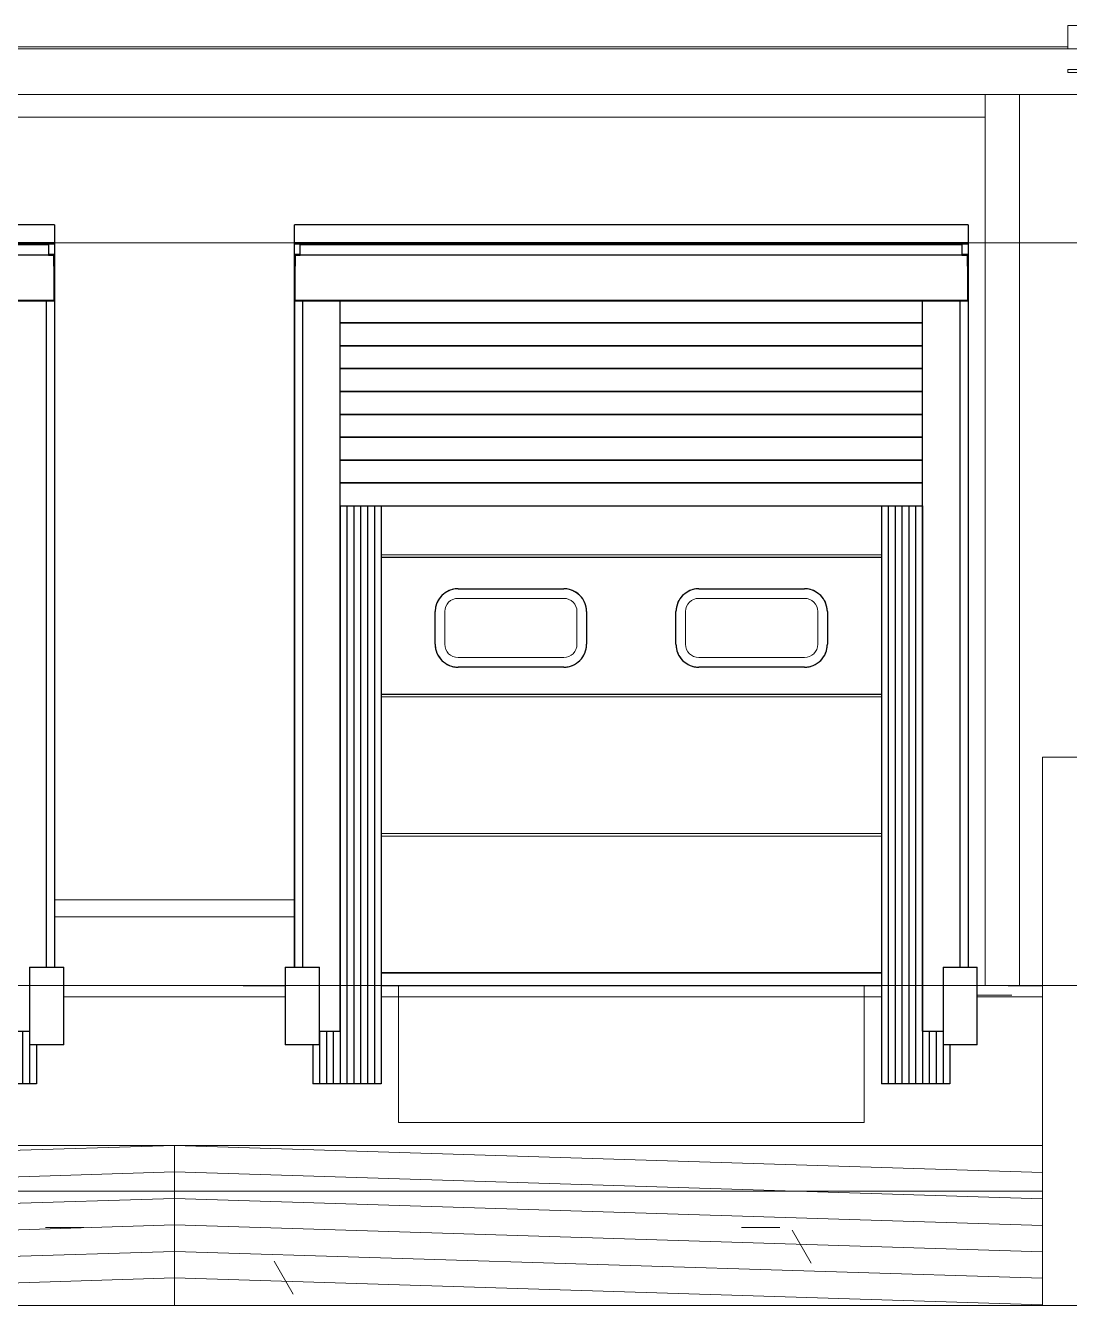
# Model space of a CAD drawing. Extents: x 692141 to 693595, y 1492301 to 1494225.
# Drawn here: x 692423.61 to 692428.18, y 1492374.81 to 1492380.41 of the extents above; entities that cross this region are included whole.
import ezdxf

# ---------------------------------------------------------------- set-up
doc = ezdxf.new("R2010")
doc.units = 0
doc.header["$MEASUREMENT"] = 0
for name, pattern in [('Centre', [7937.5, 1587.5, -1190.625, 3968.75, -1190.625]), ('Grid Line', [5556.25, 3175, -793.75, 793.75, -793.75]), ('Čárka', [3175, 1587.5, -1587.5])]:
    doc.linetypes.add(name, pattern=pattern)
for name, color, linetype, lineweight in [('A-COLS', 52, 'Continuous', 5), ('A-FLOR', 192, 'Continuous', 5), ('A-FLOR-LEVL', 8, 'Grid Line', 5), ('A-GENM', 13, 'Continuous', 5), ('A-WALL-PATT', 111, 'Continuous', 5), ('S-BEAM', 12, 'Continuous', 5)]:
    doc.layers.add(name, color=color, linetype=linetype, lineweight=lineweight)
doc.layers.add('A-DOOR', color=2, linetype='Continuous')
pattern_1 = [(0, (212730.054, 1200), (4064, 1016), [167.64, -2880.36, 167.64, -2880.36, -16256]), (0, (212730.054, 1200), (4064, 1016), [-6096, 167.64, -5928.36, 167.64, -2880.36, -7112]), (0, (212730.054, 1200), (4064, 1016), [-15240, 167.64, -1864.36, 167.64, -4912.36]), (120, (214254.054, 1708), (-2911.881810244989, 3011.527240979959), [167.64, -2880.36, 167.64, -2880.36, -16256]), (120, (214254.054, 1708), (-2911.881810244989, 3011.527240979959), [-6095.999999999999, 167.64, -5928.359999999999, 167.64, -2880.36, -7111.999999999999]), (120, (214254.054, 1708), (-2911.881810244989, 3011.527240979959), [-15240, 167.64, -1864.36, 167.64, -4912.359999999999]), (240, (214762.054, 3740), (-1152.118189755009, -4027.527240979959), [167.64, -2880.36, 167.64, -2880.36, -16256]), (240, (214762.054, 3740), (-1152.118189755009, -4027.527240979959), [-6096, 167.64, -5928.36, 167.64, -2880.36, -7112]), (240, (214762.054, 3740), (-1152.118189755009, -4027.527240979959), [-15240, 167.64, -1864.36, 167.64, -4912.36])]

# ---------------------------------------------------------------- blocks, each defined once
blk = doc.blocks.new('HAVI-DC_R19_AR_120_STRUCTURE_rvt-2-500_ELEVATION 4')
at = {"layer": 'S-BEAM'}
h = blk.add_hatch(dxfattribs=at)
h.set_pattern_fill('FP_109', color=256, style=0, pattern_type=2)
h.set_pattern_definition(pattern_1)
h.paths.add_polyline_path([(170049.6568133141, 5200.000000000931), (170049.6568133141, 5300.068639883461), (162649.6363114674, 5300.068639883461), (162649.6363114674, 5200.000000000931), (169699.2083977885, 5200.000000000931)], flags=0)
h = blk.add_hatch(dxfattribs=at)
h.set_pattern_fill('FP_109', color=256, style=0, pattern_type=2)
h.set_pattern_definition(pattern_1)
h.paths.add_polyline_path([(163103.6363114633, 0), (170299.6363114673, 4.106272727442319), (170299.6363114673, 500.0000000013763), (162499.6363114667, 500.0000000013763), (162499.6363114667, 0), (162695.6363114656, 0)], flags=0)
h.paths.add_polyline_path([(163104.6363114675, 700.0000000014002), (170299.6363114673, 700.0000000014002), (170299.6363114673, 1400.00000000138), (170014.6363114675, 1400.00000000138), (170014.6363114675, 1139.999999997003), (169894.6363114674, 1139.999999997003), (169894.6363114674, 969.9999999969727), (169594.6363114675, 969.9999999969727), (169594.6363114675, 1400.00000000138), (169519.7546187925, 1400.00000000138), (169519.7546187924, 799.9999999999914), (167479.7546187925, 799.9999999999914), (167479.7546187925, 1400.00000000138), (167404.6363114675, 1400.00000000138), (167404.6363114675, 969.9999999969727), (167104.6363114675, 969.9999999969727), (167104.6363114675, 1139.999999997003), (166984.6363114675, 1139.999999997003), (166984.6363114675, 1400.00000000138), (166014.6363114675, 1400.00000000138), (166014.6363114675, 1139.999999997003), (165894.6363114675, 1139.999999997003), (165894.6363114675, 969.9999999969727), (165594.6363114675, 969.9999999969727), (165594.6363114675, 1400.00000000138), (165519.6363114667, 1400.00000000138), (165519.6363114668, 799.9999999999914), (163479.6363114667, 799.9999999999914), (163479.6363114667, 1400.00000000138), (163404.6363114675, 1400.00000000138), (163404.6363114675, 969.9999999969727), (163104.6363114675, 969.9999999969727), (163104.6363114675, 1139.999999997003), (162984.6363114675, 1139.999999997003), (162984.6363114675, 1400.00000000138), (162499.6363114667, 1400.00000000138), (162499.6363114667, 700.0000000014002), (162984.6363114675, 700.0000000014002)], flags=0)
at = {"layer": 'S-BEAM', "color": 7}
for p, q in [((162649.6363114674, 5200.000000000933), (170049.6568133141, 5200.000000000933)), ((166014.6363114675, 1400.000000001379), (166984.6363114675, 1400.000000001379)), ((167404.6363114675, 1400.000000001379), (167479.7546187925, 1400.000000001379)), ((167479.7546187925, 800.0000000000011), (167479.7546187925, 1400.000000001379)), ((169519.7546187925, 1400.000000001379), (169594.6363114675, 1400.000000001379)), ((169519.7546187925, 1400.000000001379), (169519.7546187925, 800.0000000000011)), ((170014.6363114675, 1400.000000001379), (170299.6363114673, 1400.000000001379)), ((169519.7546187924, 800.0000000000011), (167479.7546187925, 800.0000000000011))]:
    blk.add_line(p, q, dxfattribs=at)
blk = doc.blocks.new('M_Rectangular Column - 300 x 300mm-V139-500_ELEVATION 4')
at = {"layer": 'A-COLS'}
for p, q in [((170199.6363114674, 5300.068616973541), (170199.6363114674, 1400.000000001371)), ((170499.6363114674, 1400.000000001371), (170499.6363114674, 5300.068616973541)), ((170299.6363114673, 1400.000000001371), (170199.6363114674, 1400.000000001371))]:
    blk.add_line(p, q, dxfattribs=at)
blk = doc.blocks.new('Doors_Industrial_Loading-Systems_Sectional-Overhead-Door_High-Lift_40mm - 2000 x 3000 mm 2-264847-500_ELEVATION 4')
at = {"layer": 'A-DOOR', "color": 1, "linetype": 'Čárka'}
for p, q in [((170599.636311491, 4299.99999999699), (172599.636311491, 4299.99999999699)), ((170599.636311491, 1399.999999996979), (170599.636311491, 4299.99999999699)), ((172599.636311491, 1399.999999996979), (172599.636311491, 4299.99999999699)), ((170149.636311491, 1399.999999996979), (170299.6363114673, 1399.999999996979)), ((170499.6363114673, 1399.999999996979), (170599.636311491, 1399.999999996979)), ((172699.6363114909, 1399.999999996979), (172599.636311491, 1399.999999996979))]:
    blk.add_line(p, q, dxfattribs=at)
at = {"layer": 'A-DOOR', "color": 7}
for p, q in [((172599.636311491, 3273.999999996978), (170599.636311491, 3273.999999996978)), ((170924.3029781575, 3136.499999997131), (171387.3029781576, 3136.499999997131)), ((170924.3029781575, 3136.499999997131), (171387.3029781576, 3136.499999997131)), ((171811.9696448242, 3136.499999997063), (172274.9696448242, 3136.499999997063)), ((171811.9696448242, 3136.499999997063), (172274.9696448242, 3136.499999997063)), ((170824.3029781576, 2893.499999997032), (170824.3029781576, 3036.499999997131)), ((170824.3029781576, 2893.499999997032), (170824.3029781576, 3036.499999997131)), ((171487.3029781575, 3036.499999997131), (171487.3029781575, 2893.499999997034)), ((171487.3029781575, 3036.499999997131), (171487.3029781575, 2893.499999997034)), ((171711.9696448242, 2893.499999996908), (171711.9696448242, 3036.499999997063)), ((171711.9696448242, 2893.499999996908), (171711.9696448242, 3036.499999997063)), ((172374.9696448242, 3036.499999997064), (172374.9696448242, 2893.499999996909)), ((172374.9696448242, 3036.499999997064), (172374.9696448242, 2893.49999999691)), ((171387.3029781576, 2793.499999997034), (170924.3029781575, 2793.499999997034)), ((171387.3029781576, 2793.499999997034), (170924.3029781575, 2793.499999997034)), ((172274.9696448242, 2793.499999996909), (171811.9696448242, 2793.499999996909)), ((172274.9696448242, 2793.499999996909), (171811.9696448242, 2793.499999996909)), ((170599.636311491, 2675.025221435211), (172599.636311491, 2675.025221435211)), ((170599.636311491, 2675.02522143521), (172599.636311491, 2675.02522143521)), ((172599.6363114909, 1455.025221435202), (170599.636311491, 1455.025221435202)), ((170599.636311491, 1455.025221435202), (172599.6363114909, 1455.025221435202)), ((170588.636311491, 1399.999999996978), (170518.636311491, 1399.999999996978)), ((170546.636311491, 1399.999999996953), (170520.636311491, 1399.999999996953)), ((170574.636311491, 1399.99999999697), (172624.636311491, 1399.99999999697)), ((172680.636311491, 1399.999999996978), (172610.636311491, 1399.999999996978)), ((172682.636311491, 1399.999999996953), (172656.636311491, 1399.999999996953))]:
    blk.add_line(p, q, dxfattribs=at)
for centre, radius, start, end in [((170924.3029781575, 3036.499999997131), 99.9999999999709, 90, 180), ((170924.3029781575, 3036.499999997131), 99.99999999999581, 149.9999999999968, 158.0128132546776), ((170924.3029781575, 3036.499999997131), 100.0000000000128, 129.580209261894, 140.41979073814), ((170924.3029781575, 3036.499999997131), 99.99999999999838, 111.9871867448264, 119.9999999999859), ((170924.3029781575, 3036.499999997131), 100.0000000000034, 90, 104.9999999999863), ((171387.3029781576, 3036.499999997131), 99.99999999997091, 75.00000000000907, 90.00000000000001), ((171387.3029781576, 3036.499999997131), 100, 359.9999999999995, 90.00000000000014), ((171387.3029781576, 3036.499999997131), 99.99999999997148, 60.00000000000723, 68.01281325515092), ((171387.3029781576, 3036.499999997131), 99.9999999999602, 39.58020926184506, 50.41979073806549), ((171387.3029781576, 3036.499999997131), 99.99999999994797, 21.98718674504852, 29.99999999999941), ((171811.9696448242, 3036.499999997063), 100, 90, 180), ((171811.9696448242, 3036.499999997063), 100.0000000000067, 150.0000000000024, 158.0128132546406), ((171811.9696448242, 3036.499999997063), 100.0000000000012, 129.5802092621052, 140.4197907380631), ((171811.9696448242, 3036.499999997063), 100.0000000000023, 111.9871867456148, 120.0000000000139), ((171811.9696448242, 3036.499999997063), 99.99999999998279, 90, 105.0000000000053), ((172274.9696448242, 3036.499999997063), 100.0000000000002, 75.00000000001337, 90.00000000000014), ((172274.9696448242, 3036.499999997063), 100.0000000000005, 2.480832651541543e-13, 90.00000000000026), ((172274.9696448242, 3036.499999997063), 100.000000000013, 60.00000000003883, 65.72792950347977), ((172274.9696448242, 3036.499999997063), 99.99999999996798, 39.58020926193785, 50.41979073811869), ((172274.9696448242, 3036.499999997063), 99.99999999999838, 21.98718674562153, 29.99999999999551), ((170924.3029781575, 3036.499999997131), 99.99999999997091, 165.0000000000012, 180), ((171387.3029781576, 3036.499999997131), 99.99999999997526, 0, 14.9999999999992), ((171811.9696448242, 3036.499999997063), 99.99999999999977, 165.0000000000012, 179.9999999999999), ((172274.9696448242, 3036.499999997063), 100.0000000000034, 2.605510395054999e-13, 14.99999999999939), ((170924.3029781575, 2893.499999997034), 99.99999999997526, 180.0000000000007, 195.0000000000001), ((170924.3029781575, 2893.499999997034), 100.0000000000001, 180.0000000000007, 270.0000000000003), ((171387.3029781576, 2893.499999997034), 99.9999999999709, 269.9999999999996, 0), ((171387.3029781576, 2893.499999997034), 99.9999999999709, 345.0000000000008, 0), ((171811.9696448242, 2893.499999996909), 100.0000000000109, 180.0000000000007, 195.0000000000006), ((171811.9696448242, 2893.499999996909), 100.0000000000011, 180.0000000000007, 270.0000000000003), ((172274.9696448242, 2893.499999996909), 100.0000000000002, 269.9999999999998, 1.335832966214677e-13), ((172274.9696448242, 2893.499999996909), 100, 345.000000000001, 0), ((170924.3029781575, 2893.499999997034), 99.99999999997317, 201.987186745887, 209.9999999999979), ((170924.3029781575, 2893.499999997034), 99.99999999995663, 219.5802092624286, 230.4197907375446), ((170924.3029781575, 2893.499999997034), 99.99999999995782, 240.0000000000037, 248.0128132537443), ((171387.3029781576, 2893.499999997034), 99.99999999999838, 291.987186746176, 299.9999999999858), ((171387.3029781576, 2893.499999997034), 99.99999999998505, 309.5802092624853, 320.4197907373511), ((171387.3029781576, 2893.499999997034), 99.99999999999835, 329.9999999999881, 338.0128132542405), ((171811.9696448242, 2893.499999996909), 100.0000000000275, 201.9871867454502, 210.000000000003), ((171811.9696448242, 2893.499999996909), 100.0000000000149, 219.5802092619984, 230.4197907378987), ((171811.9696448242, 2893.499999996909), 100.0000000000082, 239.9999999999875, 248.0128132543862), ((172274.9696448242, 2893.499999996909), 99.99999999997317, 294.2720704965288, 299.999999999992), ((172274.9696448242, 2893.499999996909), 99.99999999997874, 309.5802092620052, 320.419790738059), ((172274.9696448242, 2893.499999996909), 99.99999999998175, 330.0000000000089, 338.0128132542951), ((170924.3029781575, 2893.499999997034), 100, 255.0000000000096, 270.0000000000002), ((171387.3029781576, 2893.499999997034), 100.0000000000034, 269.9999999999996, 284.999999999986), ((171811.9696448242, 2893.499999996909), 100.0000000000011, 254.9999999999975, 270.0000000000003), ((172274.9696448242, 2893.499999996909), 100.0000000000034, 269.9999999999996, 284.999999999986)]:
    blk.add_arc(centre, radius, start, end, dxfattribs=at)
at = {"layer": 'A-GENM', "color": 7}
for p, q in [((170599.636311491, 3895.02522143521), (172599.636311491, 3895.02522143521)), ((170599.636311491, 3895.02522143521), (172599.636311491, 3895.02522143521)), ((172599.636311491, 3883.99999999698), (170599.636311491, 3883.99999999698)), ((170599.636311491, 3285.025221435211), (172599.636311491, 3285.025221435211)), ((170599.636311491, 3285.02522143521), (172599.636311491, 3285.02522143521)), ((170924.3029781575, 3136.499999996981), (171387.3029781576, 3136.499999996981)), ((171387.3029781576, 3094.499999996982), (170924.3029781575, 3094.499999996982)), ((171387.3029781576, 3094.499999996981), (170924.3029781575, 3094.499999996981)), ((171811.9696448242, 3136.499999996981), (172274.9696448242, 3136.499999996981)), ((172274.9696448242, 3094.499999996982), (171811.9696448242, 3094.499999996982)), ((172274.9696448242, 3094.499999996981), (171811.9696448242, 3094.499999996981)), ((170824.3029781575, 2893.499999996981), (170824.3029781575, 3036.499999996981)), ((170866.3029781576, 3036.499999996981), (170866.3029781576, 2893.499999996981)), ((170866.3029781576, 3036.499999996981), (170866.3029781576, 2893.499999996981)), ((171445.3029781575, 2893.499999996981), (171445.3029781575, 3036.499999996982)), ((171445.3029781575, 2893.499999996981), (171445.3029781575, 3036.499999996983)), ((171487.3029781575, 3036.499999996983), (171487.3029781575, 2893.499999996981)), ((171711.9696448242, 2893.499999996981), (171711.9696448242, 3036.499999996981)), ((171753.9696448242, 3036.499999996981), (171753.9696448242, 2893.499999996981)), ((171753.9696448242, 3036.499999996981), (171753.9696448242, 2893.499999996981)), ((172332.9696448242, 2893.499999996981), (172332.9696448242, 3036.499999996982)), ((172332.9696448242, 2893.499999996981), (172332.9696448242, 3036.499999996983)), ((172374.9696448242, 3036.499999996983), (172374.9696448242, 2893.499999996981)), ((170924.3029781575, 2835.499999996982), (171387.3029781576, 2835.499999996982)), ((170924.3029781575, 2835.499999996982), (171387.3029781576, 2835.499999996982)), ((171811.9696448242, 2835.499999996982), (172274.9696448242, 2835.499999996982)), ((171811.9696448242, 2835.499999996982), (172274.9696448242, 2835.499999996982)), ((171387.3029781576, 2793.499999996981), (170924.3029781575, 2793.499999996981)), ((172274.9696448242, 2793.499999996981), (171811.9696448242, 2793.499999996981)), ((172599.636311491, 2663.99999999698), (170599.636311491, 2663.99999999698)), ((170599.636311491, 2065.025221435211), (172599.636311491, 2065.025221435211)), ((170599.636311491, 2065.025221435211), (172599.636311491, 2065.025221435211)), ((172599.636311491, 2053.99999999698), (170599.636311491, 2053.99999999698)), ((170599.636311491, 1455.025221435211), (172599.636311491, 1455.025221435211)), ((170599.636311491, 1455.025221435211), (172599.636311491, 1455.025221435211))]:
    blk.add_line(p, q, dxfattribs=at)
for centre, radius, start, end in [((170924.3029781575, 3036.499999996981), 100.0000000000002, 90.00000000000011, 180.0000000000001), ((170924.3029781575, 3036.499999996981), 57.9999999999709, 90, 180), ((170924.3029781575, 3036.499999996981), 57.9999999999709, 90, 180), ((171387.3029781576, 3036.499999996981), 100, 3.943887805014761e-13, 90.0000000000004), ((171387.3029781576, 3036.499999996981), 58.00000000000047, 4.452776554048923e-13, 90.00000000000045), ((171387.3029781576, 3036.499999996981), 58.00000000000001, 9.032775295356387e-13, 90.00000000000045), ((171811.9696448242, 3036.499999996981), 100, 90.00000000000014, 180.0000000000001), ((171811.9696448242, 3036.499999996981), 57.9999999999709, 90, 180), ((171811.9696448242, 3036.499999996981), 57.9999999999709, 90, 180), ((172274.9696448242, 3036.499999996981), 100.0000000000007, 3.88027671138549e-13, 90.0000000000004), ((172274.9696448242, 3036.499999996981), 58.00000000000047, 4.452776554048923e-13, 90.00000000000045), ((172274.9696448242, 3036.499999996981), 58.00000000000001, 9.032775295356387e-13, 90.00000000000045), ((170924.3029781575, 2893.499999996981), 100.0000000000005, 180, 269.9999999999999), ((170924.3029781575, 2893.499999996981), 57.9999999999709, 180, 269.9999999999996), ((170924.3029781575, 2893.499999996981), 57.9999999999709, 180, 269.9999999999996), ((171387.3029781576, 2893.499999996981), 57.9999999999709, 269.9999999999996, 0), ((171387.3029781576, 2893.499999996981), 57.9999999999709, 269.9999999999996, 0), ((171387.3029781576, 2893.499999996981), 100, 269.9999999999999, 2.544443745170813e-13), ((171811.9696448242, 2893.499999996981), 100, 180, 269.9999999999999), ((171811.9696448242, 2893.499999996981), 57.9999999999709, 180, 269.9999999999996), ((171811.9696448242, 2893.499999996981), 57.9999999999709, 180, 269.9999999999996), ((172274.9696448242, 2893.499999996981), 57.9999999999709, 269.9999999999996, 0), ((172274.9696448242, 2893.499999996981), 57.9999999999709, 269.9999999999996, 0), ((172274.9696448242, 2893.499999996981), 100.0000000000005, 269.9999999999999, 2.544443745170813e-13)]:
    blk.add_arc(centre, radius, start, end, dxfattribs=at)
blk = doc.blocks.new('Doors_Industrial_Loading-Systems_Sectional-Overhead-Door_High-Lift_40mm - 2500 x 3000 mm-255109-500_ELEVATION 4')
at = {"layer": 'A-DOOR', "color": 7}
for p, q in [((53594.75461878086, 3273.999999996978), (51404.75461878087, 3273.999999996978)), ((51741.08795211413, 3136.49999999713), (52204.08795211413, 3136.49999999713)), ((51741.08795211413, 3136.49999999713), (52204.08795211413, 3136.49999999713)), ((52795.42128544746, 3136.499999997063), (53258.42128544746, 3136.499999997063)), ((52795.42128544746, 3136.499999997063), (53258.42128544746, 3136.499999997063)), ((51641.08795211412, 2893.499999997032), (51641.08795211412, 3036.49999999713)), ((51641.08795211412, 2893.499999997032), (51641.08795211412, 3036.49999999713)), ((52304.08795211412, 3036.49999999713), (52304.08795211412, 2893.499999997034)), ((52304.08795211412, 3036.49999999713), (52304.08795211412, 2893.499999997034)), ((52695.42128544745, 2893.499999996908), (52695.42128544745, 3036.499999997063)), ((52695.42128544745, 2893.499999996908), (52695.42128544745, 3036.499999997063)), ((53358.42128544745, 3036.499999997064), (53358.42128544745, 2893.499999996909)), ((53358.42128544745, 3036.499999997064), (53358.42128544745, 2893.499999996909)), ((52204.08795211413, 2793.499999997033), (51741.08795211413, 2793.499999997033)), ((52204.08795211413, 2793.499999997034), (51741.08795211413, 2793.499999997034)), ((53258.42128544746, 2793.499999996908), (52795.42128544746, 2793.499999996908)), ((53258.42128544746, 2793.499999996909), (52795.42128544746, 2793.499999996909)), ((51404.75461878085, 2675.02522143521), (53594.75461878085, 2675.02522143521)), ((51404.75461878085, 2675.02522143521), (53594.75461878085, 2675.02522143521)), ((53594.75461878085, 1455.025221435202), (51404.75461878085, 1455.025221435202)), ((51404.75461878085, 1455.025221435202), (53594.75461878085, 1455.025221435202)), ((51404.75461878085, 1399.99999999697), (53594.75461878085, 1399.99999999697))]:
    blk.add_line(p, q, dxfattribs=at)
at = {"layer": 'A-DOOR', "color": 1, "linetype": 'Čárka'}
blk.add_line((50799.75461878089, 1399.999999996979), (50984.75461878087, 1399.999999996979), dxfattribs=at)
at = {"layer": 'A-DOOR', "color": 7}
for centre, radius, start, end in [((51741.08795211413, 3036.49999999713), 100.0000000000073, 90, 180), ((51741.08795211413, 3036.49999999713), 99.99999999999983, 149.9999999999999, 158.0128132546783), ((51741.08795211413, 3036.49999999713), 100.0000000000038, 129.5802092619308, 140.419790738174), ((51741.08795211413, 3036.49999999713), 99.99999999999403, 111.987186745122, 120.0000000000014), ((51741.08795211413, 3036.49999999713), 100.0000000000039, 90, 105.0000000000023), ((52204.08795211413, 3036.49999999713), 99.99999999999272, 75.00000000000009, 90), ((52204.08795211413, 3036.49999999713), 100, 359.9999999999995, 90.00000000000014), ((52204.08795211413, 3036.49999999713), 99.9999999999929, 60.00000000000188, 68.01281325518684), ((52204.08795211413, 3036.49999999713), 99.99999999999288, 39.58020926189104, 50.41979073807785), ((52204.08795211413, 3036.49999999713), 99.9999999999904, 21.98718674540017, 29.99999999999961), ((52795.42128544746, 3036.499999997063), 100.0000000000073, 90, 180), ((52795.42128544746, 3036.499999997063), 100.0000000000081, 150.0000000000001, 158.0128132546389), ((52795.42128544746, 3036.499999997063), 100.000000000001, 129.5802092621385, 140.4197907379084), ((52795.42128544746, 3036.499999997063), 99.99999999999767, 111.9871867455804, 120.0000000000041), ((52795.42128544746, 3036.499999997063), 99.99999999999685, 90, 105.0000000000033), ((53258.42128544746, 3036.499999997063), 100, 75.00000000000026, 90.00000000000014), ((53258.42128544746, 3036.499999997063), 100, 2.544443745170813e-13, 90.00000000000026), ((53258.42128544746, 3036.499999997063), 99.99999999999554, 60.00000000000276, 68.01281325471513), ((53258.42128544746, 3036.499999997063), 99.99999999998983, 39.58020926196789, 50.41979073790356), ((53258.42128544746, 3036.499999997063), 99.9999999999904, 21.98718674559879, 29.99999999999978), ((51741.08795211413, 3036.49999999713), 99.99999999999997, 164.9999999999994, 179.9999999999997), ((52204.08795211413, 3036.49999999713), 99.99999999998793, 0, 14.99999999999994), ((52795.42128544746, 3036.499999997063), 99.99999999999997, 164.9999999999992, 179.9999999999997), ((53258.42128544746, 3036.499999997063), 99.99999999999496, 2.60551039505497e-13, 15.00000000000034), ((51741.08795211413, 2893.499999997033), 100.0000000000039, 180.0000000000004, 195.0000000000005), ((51741.08795211413, 2893.499999997033), 100.0000000000074, 180.0000000000002, 270.0000000000002), ((52204.08795211413, 2893.499999997033), 100, 269.9999999999999, 2.544443745170813e-13), ((52204.08795211413, 2893.499999997033), 99.99999999999272, 344.9999999999991, 0), ((52795.42128544746, 2893.499999996908), 100.0000000000058, 180.0000000000001, 195.0000000000003), ((52795.42128544746, 2893.499999996908), 100.0000000000074, 180.0000000000002, 270.0000000000002), ((53258.42128544746, 2893.499999996908), 100.0000000000001, 270, 3.943887805014761e-13), ((53258.42128544746, 2893.499999996908), 99.99999999999272, 345.0000000000004, 0), ((51741.08795211413, 2893.499999997033), 100.0000000000003, 201.9871867460193, 210.0000000000001), ((51741.08795211413, 2893.499999997033), 100.0000000000061, 219.5802092624, 230.4197907375653), ((51741.08795211413, 2893.499999997033), 100.000000000001, 239.9999999999999, 248.01281325375), ((52204.08795211413, 2893.499999997033), 100.000000000003, 291.9871867459398, 299.9999999999955), ((52204.08795211413, 2893.499999997033), 100.000000000001, 309.5802092624714, 320.4197907376303), ((52204.08795211413, 2893.499999997033), 99.99999999999405, 329.9999999999996, 338.0128132540318), ((52795.42128544746, 2893.499999996908), 100.0000000000103, 201.9871867457571, 210.0000000000001), ((52795.42128544746, 2893.499999996908), 100.0000000000035, 219.5802092620291, 230.4197907378617), ((52795.42128544746, 2893.499999996908), 100.0000000000054, 239.9999999999976, 248.0128132548799), ((53258.42128544746, 2893.499999996908), 100.000000000003, 291.987186745049, 299.9999999999954), ((53258.42128544746, 2893.499999996908), 99.99999999999946, 309.5802092620937, 320.4197907380901), ((53258.42128544746, 2893.499999996908), 99.9999999999933, 329.9999999999998, 338.0128132544009), ((51741.08795211413, 2893.499999997033), 100.0000000000073, 254.9999999999982, 270.0000000000001), ((52204.08795211413, 2893.499999997033), 100.000000000002, 269.9999999999996, 284.9999999999982), ((52795.42128544746, 2893.499999996908), 100.0000000000073, 254.999999999998, 269.9999999999998), ((53258.42128544746, 2893.499999996908), 100.000000000002, 269.9999999999996, 284.9999999999982)]:
    blk.add_arc(centre, radius, start, end, dxfattribs=at)
at = {"layer": 'A-GENM', "color": 7}
for p, q in [((51404.75461878088, 3285.02522143521), (53594.75461878086, 3285.02522143521)), ((51404.75461878088, 3285.02522143521), (53594.75461878086, 3285.02522143521)), ((51741.08795211413, 3136.499999996981), (52204.08795211413, 3136.499999996981)), ((52204.08795211413, 3094.499999996981), (51741.08795211413, 3094.499999996981)), ((52204.08795211413, 3094.499999996981), (51741.08795211413, 3094.499999996981)), ((52795.42128544745, 3136.499999996981), (53258.42128544745, 3136.499999996981)), ((53258.42128544745, 3094.499999996981), (52795.42128544745, 3094.499999996981)), ((53258.42128544745, 3094.499999996981), (52795.42128544745, 3094.499999996981)), ((51641.08795211412, 2893.499999996981), (51641.08795211412, 3036.499999996981)), ((51683.08795211412, 3036.499999996981), (51683.08795211412, 2893.499999996981)), ((51683.08795211412, 3036.499999996981), (51683.08795211412, 2893.499999996981)), ((52262.08795211412, 2893.499999996981), (52262.08795211412, 3036.499999996981)), ((52262.08795211412, 2893.499999996981), (52262.08795211412, 3036.499999996982)), ((52304.08795211412, 3036.499999996982), (52304.08795211412, 2893.499999996981)), ((52695.42128544745, 2893.499999996981), (52695.42128544745, 3036.499999996981)), ((52737.42128544745, 3036.499999996981), (52737.42128544745, 2893.499999996981)), ((52737.42128544745, 3036.499999996981), (52737.42128544745, 2893.499999996981)), ((53316.42128544745, 2893.499999996981), (53316.42128544745, 3036.499999996981)), ((53316.42128544745, 2893.499999996981), (53316.42128544745, 3036.499999996982)), ((53358.42128544745, 3036.499999996982), (53358.42128544745, 2893.499999996981)), ((51741.08795211413, 2835.499999996982), (52204.08795211413, 2835.499999996982)), ((51741.08795211413, 2835.499999996982), (52204.08795211413, 2835.499999996982)), ((52795.42128544745, 2835.499999996982), (53258.42128544745, 2835.499999996982)), ((52795.42128544745, 2835.499999996982), (53258.42128544745, 2835.499999996982)), ((52204.08795211413, 2793.499999996981), (51741.08795211413, 2793.499999996981)), ((53258.42128544745, 2793.499999996981), (52795.42128544745, 2793.499999996981)), ((53594.75461878085, 2663.99999999698), (51404.75461878085, 2663.99999999698)), ((51404.75461878085, 2065.025221435211), (53594.75461878085, 2065.025221435211)), ((51404.75461878085, 2065.025221435211), (53594.75461878083, 2065.025221435211)), ((53594.75461878085, 2053.999999996979), (51404.75461878085, 2053.999999996979)), ((51404.75461878085, 1455.025221435211), (53594.75461878085, 1455.025221435211)), ((51404.75461878085, 1455.025221435211), (53594.75461878083, 1455.025221435211))]:
    blk.add_line(p, q, dxfattribs=at)
for centre, radius, start, end in [((51741.08795211413, 3036.499999996981), 99.9999999999988, 90.00000000000236, 180.0000000000024), ((51741.08795211413, 3036.499999996981), 58.00000000000728, 90, 180), ((51741.08795211413, 3036.499999996981), 58.00000000000728, 90, 180), ((52204.08795211413, 3036.499999996981), 100, 5.216109677600168e-13, 90.00000000000026), ((52204.08795211413, 3036.499999996981), 57.99999999999272, 0, 90), ((52204.08795211413, 3036.499999996981), 57.99999999999272, 8.984518603637631e-13, 90), ((52795.42128544745, 3036.499999996981), 100.0000000000005, 90.00000000000026, 180.0000000000002), ((52795.42128544745, 3036.499999996981), 58, 90, 180), ((52795.42128544745, 3036.499999996981), 58, 90, 180), ((53258.42128544745, 3036.499999996981), 100.0000000000073, 4.766856328843446e-13, 90.00000000000021), ((53258.42128544745, 3036.499999996981), 58.00000000000728, 0, 90), ((53258.42128544745, 3036.499999996981), 58.00000000000728, 8.984518603637631e-13, 90), ((51741.08795211413, 2893.499999996981), 100.0000000000073, 180.0000000000002, 269.9999999999998), ((51741.08795211413, 2893.499999996981), 58.00000000000728, 180.0000000000002, 269.9999999999998), ((51741.08795211413, 2893.499999996981), 58.00000000000728, 180, 269.9999999999996), ((52204.08795211413, 2893.499999996981), 57.99999999999272, 269.9999999999996, 0), ((52204.08795211413, 2893.499999996981), 57.99999999999272, 269.9999999999996, 0), ((52204.08795211413, 2893.499999996981), 99.99999999999272, 269.9999999999996, 0), ((52795.42128544745, 2893.499999996981), 100.0000000000005, 180.0000000000002, 269.9999999999999), ((52795.42128544745, 2893.499999996981), 58.00000000000009, 180.0000000000002, 269.9999999999999), ((52795.42128544745, 2893.499999996981), 58, 180, 269.9999999999996), ((53258.42128544745, 2893.499999996981), 58.00000000000728, 269.9999999999996, 0), ((53258.42128544745, 2893.499999996981), 58.00000000000728, 269.9999999999996, 0), ((53258.42128544745, 2893.499999996981), 100.0000000000073, 269.9999999999996, 0)]:
    blk.add_arc(centre, radius, start, end, dxfattribs=at)
blk = doc.blocks.new('Door_ASSA-ABLOY DS6070B Inflatable shelter - Insulated wall-V100-500_ELEVATION 4')
at = {"layer": 'A-DOOR', "color": 47}
for p, q in [((163024.6363114675, 4652.807871864885), (163024.6363114675, 4729.999999996988)), ((165974.6363114675, 4729.999999996979), (163024.6363114675, 4729.999999996988)), ((165974.6363114675, 4729.999999996979), (165974.6363114675, 4652.807871864876)), ((163023.6363114675, 4649.999999996991), (163023.6363114675, 4598.999999996989)), ((163024.6363114675, 4647.691042939573), (163024.6363114675, 4652.807871864885)), ((163024.6363114675, 4652.807871864885), (165974.6363114675, 4652.807871864876)), ((165974.6363114675, 4652.807871864876), (165974.6363114675, 4647.691042939563)), ((165975.6363114675, 4598.999999997001), (165975.6363114675, 4649.999999996992)), ((163049.6363114675, 4598.99999999699), (163023.6363114675, 4598.99999999699)), ((163023.6363114675, 4598.999999996989), (163023.6363114675, 4538.99999999699)), ((163024.6363114675, 4644.684469772975), (163024.6363114675, 4647.691042939573)), ((165974.6363114675, 4647.691042939563), (163024.6363114675, 4647.691042939573)), ((165974.6363114675, 4644.684469772965), (163024.6363114675, 4644.684469772974)), ((163027.6363114675, 4598.99999999703), (163027.6363114675, 4547.999999997032)), ((163027.6363114675, 4547.999999997032), (163027.6363114675, 4598.999999997029)), ((163027.6363114675, 4538.99999999699), (163027.6363114675, 4595.99999999699)), ((163027.6363114675, 4595.99999999699), (163049.6363114675, 4595.99999999699)), ((163027.6363114675, 4397.999999996989), (163027.6363114675, 4595.99999999699)), ((165971.6363114675, 4595.999999996991), (163027.6363114675, 4595.999999996991)), ((163049.6363114675, 4598.999999996989), (163049.6363114675, 4647.69104293955)), ((165947.6363114675, 4641.364026622491), (163049.6363114675, 4641.364026622491)), ((163049.6363114675, 4595.99999999699), (163049.6363114675, 4598.999999996989)), ((165947.6363114675, 4647.691042939549), (165947.6363114675, 4598.999999997001)), ((165975.6363114675, 4598.999999997001), (165947.6363114675, 4598.999999997001)), ((165947.6363114675, 4598.999999997001), (165947.6363114675, 4595.999999997001)), ((165947.6363114675, 4595.999999997001), (165971.6363114675, 4595.999999997001)), ((165971.6363114675, 4598.99999999703), (165971.6363114675, 4547.999999997032)), ((165971.6363114675, 4547.999999997032), (165971.6363114675, 4598.999999997029)), ((165971.6363114675, 4595.999999997001), (165971.6363114675, 4538.999999996992)), ((165971.6363114675, 4595.99999999699), (165971.6363114675, 4397.999999996989)), ((165974.6363114675, 4647.691042939563), (165974.6363114675, 4644.684469772965)), ((165975.6363114675, 4538.999999996991), (165975.6363114675, 4598.999999997001)), ((163023.6363114675, 4538.99999999699), (163027.6363114675, 4538.99999999699)), ((163024.6363114675, 4547.999999996992), (163024.6363114675, 1479.999999996993)), ((163026.9851121262, 4547.999999996991), (163024.6363114675, 4547.999999996991)), ((163024.6363114675, 1479.999999996995), (163024.6363114675, 4538.999999997)), ((165971.6363114675, 4538.999999996991), (165975.6363114675, 4538.999999996991)), ((165974.6363114675, 4547.999999996992), (165974.6363114675, 1479.999999996993)), ((165974.6363114675, 4538.999999997), (165974.6363114675, 1479.999999996996)), ((163027.6363114675, 4394.999999996989), (163027.6363114675, 4397.999999996989)), ((165971.6363114675, 4397.999999996989), (163027.6363114675, 4397.999999996989)), ((165971.6363114675, 4397.999999996989), (163027.6363114675, 4397.999999996989)), ((165971.6363114675, 4394.99999999699), (163027.6363114675, 4394.99999999699)), ((163061.6429675411, 1479.999999996993), (163061.6429675411, 4394.999999996971)), ((165937.6296553939, 4394.999999996971), (165937.6296553939, 1479.999999996993)), ((165971.6363114675, 4397.999999996989), (165971.6363114675, 4394.999999996989)), ((162984.6363114675, 1479.999999996995), (163134.6363114675, 1479.999999996994)), ((162984.6363114675, 1479.999999996995), (162984.6363114675, 1139.999999996994)), ((163134.6363114675, 1139.999999996994), (163134.6363114675, 1479.999999996995)), ((165864.6363114675, 1479.999999997002), (166014.6363114675, 1479.999999997002)), ((165864.6363114675, 1479.999999997002), (165864.6363114675, 1139.999999997)), ((166014.6363114675, 1139.999999997), (166014.6363114675, 1479.999999997002)), ((163134.6363114675, 1139.999999996994), (162984.6363114675, 1139.999999996994)), ((166014.6363114675, 1139.999999997), (165864.6363114675, 1139.999999996999))]:
    blk.add_line(p, q, dxfattribs=at)
at = {"layer": 'A-DOOR', "color": 117}
for p, q in [((163027.6363114675, 4547.999999996993), (163027.6363114675, 4598.999999997008)), ((163027.6363114675, 4582.68366976728), (163027.6363114675, 4598.999999997009)), ((165971.6363114675, 4598.999999997011), (165971.6363114675, 4547.999999996998)), ((165971.6363114675, 4598.999999996999), (165971.6363114675, 4582.68366976727)), ((163027.6363114675, 4556.584353991191), (163027.6363114675, 4582.68366976728)), ((165971.6363114675, 4582.68366976727), (165971.6363114675, 4556.584353991181)), ((163224.6363114676, 1199.999999996987), (163224.6363114676, 4394.999999997)), ((165774.6363114675, 1199.999999996988), (165774.6363114675, 4394.99999999696)), ((163134.6363114675, 1199.999999996987), (163224.6363114676, 1199.999999996987)), ((165774.6363114675, 1199.999999996988), (165864.6363114675, 1199.999999996988))]:
    blk.add_line(p, q, dxfattribs=at)
at = {"layer": 'A-DOOR', "color": 130}
for p, q in [((165774.3925712035, 4299.99999999708), (163224.6363114675, 4299.99999999708)), ((163224.6363114675, 4299.999999997044), (165774.3925712035, 4299.999999997044)), ((165774.3925712035, 4199.999999997067), (163224.6363114675, 4199.999999997067)), ((163224.6363114675, 4199.999999997067), (165774.3925712035, 4199.999999997067)), ((165774.3925712035, 4099.999999997055), (163224.6363114675, 4099.999999997055)), ((163224.6363114675, 4099.999999997055), (165774.3925712035, 4099.999999997055)), ((165774.3925712035, 3999.999999997044), (163224.6363114675, 3999.999999997044)), ((163224.6363114675, 3999.999999997044), (165774.3925712035, 3999.999999997044)), ((165774.3925712035, 3899.999999997066), (163224.6363114675, 3899.999999997066)), ((163224.6363114675, 3899.999999997066), (165774.3925712035, 3899.999999997066)), ((165774.3925712035, 3799.999999997089), (163224.6363114675, 3799.999999997089)), ((163224.6363114675, 3799.999999997054), (165774.3925712035, 3799.999999997054)), ((165774.3925712035, 3699.999999997077), (163224.6363114675, 3699.999999997077)), ((163224.6363114675, 3699.999999997077), (165774.3925712035, 3699.999999997077)), ((165774.3925712035, 3599.999999997065), (163224.6363114675, 3599.999999997065)), ((163224.6363114675, 3599.999999997065), (165774.3925712035, 3599.999999997065)), ((163224.6363114675, 3500.073277789998), (163224.6363114675, 969.9999999969889)), ((163224.6363114675, 3500.073277789998), (163224.6363114675, 969.9999999969889)), ((163224.6363114675, 3499.999999997088), (165774.6363114675, 3499.999999997088)), ((163254.6363114675, 3500.091597238241), (163254.6363114675, 1400.000000001407)), ((163254.6363114675, 3500.091597238241), (163254.6363114675, 969.9999999969889)), ((163284.6363114675, 3500.109916686441), (163284.6363114675, 969.9999999969879)), ((163284.6363114675, 3500.109916686441), (163284.6363114675, 969.9999999969889)), ((163314.6363114675, 3500.128236134684), (163314.6363114675, 1400.000000001406)), ((163314.6363114675, 3500.128236134684), (163314.6363114675, 969.9999999969879)), ((163344.6363114675, 3500.146555582926), (163344.6363114675, 969.9999999969879)), ((163344.6363114675, 3500.146555582926), (163344.6363114675, 969.9999999969879)), ((163374.6363114675, 3500.16487503117), (163374.6363114675, 1400.000000001406)), ((163374.6363114675, 3500.16487503117), (163374.6363114675, 969.9999999969879)), ((163404.6363114675, 3500.18319447937), (163404.6363114675, 969.9999999969879)), ((165594.6363114675, 3499.99999999706), (165594.6363114675, 969.9999999969803)), ((165624.6363114675, 3499.99999999706), (165624.6363114675, 969.9999999969803)), ((165624.6363114675, 3499.99999999706), (165624.6363114675, 1400.000000001399)), ((165654.6363114675, 3499.99999999706), (165654.6363114675, 969.9999999969803)), ((165654.6363114675, 3499.99999999706), (165654.6363114675, 969.9999999969803)), ((165684.6363114675, 3499.99999999706), (165684.6363114675, 969.9999999969803)), ((165684.6363114675, 3499.99999999706), (165684.6363114675, 1400.000000001399)), ((165714.6363114675, 3499.99999999706), (165714.6363114675, 969.9999999969803)), ((165714.6363114675, 3499.99999999706), (165714.6363114675, 969.9999999969803)), ((165744.6363114675, 3499.99999999706), (165744.6363114675, 969.9999999969803)), ((165744.6363114675, 3499.99999999706), (165744.6363114675, 1400.000000001399)), ((165774.6363114675, 3499.99999999706), (165774.6363114675, 969.9999999969803)), ((165774.6363114675, 3499.99999999706), (165774.6363114675, 969.9999999969803)), ((163134.6363114675, 1199.999999996993), (163134.6363114675, 969.9999999969889)), ((163164.6363114675, 1199.999999996993), (163164.6363114675, 969.9999999969889)), ((163164.6363114675, 1199.999999996993), (163164.6363114675, 969.9999999969889)), ((163194.6363114675, 1199.999999996993), (163194.6363114675, 969.9999999969889)), ((165804.6363114675, 1199.999999996984), (165804.6363114675, 969.9999999969803)), ((165834.6363114675, 1199.999999996984), (165834.6363114675, 969.9999999969803)), ((165834.6363114675, 1199.999999996984), (165834.6363114675, 969.9999999969803)), ((165864.6363114675, 1199.999999996984), (165864.6363114675, 969.9999999969803)), ((163104.6363114675, 1139.999999997006), (163104.6363114675, 969.9999999969889)), ((165894.6363114675, 1139.999999996997), (165894.6363114675, 969.9999999969803)), ((163134.6363114675, 969.9999999969885), (163104.6363114675, 969.9999999969887)), ((163164.6363114675, 969.9999999969885), (163134.6363114675, 969.9999999969885)), ((163194.6363114675, 969.9999999969885), (163164.6363114675, 969.9999999969887)), ((163224.6363114675, 969.9999999969885), (163194.6363114675, 969.9999999969885)), ((163254.6363114675, 969.9999999969885), (163224.6363114675, 969.9999999969887)), ((163284.6363114675, 969.9999999969885), (163254.6363114675, 969.9999999969885)), ((163314.6363114675, 969.999999996988), (163284.6363114675, 969.9999999969881)), ((163344.6363114675, 969.999999996988), (163314.6363114675, 969.999999996988)), ((163374.6363114675, 969.999999996988), (163344.6363114675, 969.9999999969881)), ((163404.6363114675, 969.999999996988), (163374.6363114675, 969.999999996988)), ((165624.6363114675, 969.9999999969807), (165594.6363114675, 969.9999999969807)), ((165654.6363114675, 969.9999999969806), (165624.6363114675, 969.9999999969807)), ((165684.6363114675, 969.9999999969807), (165654.6363114675, 969.9999999969807)), ((165714.6363114675, 969.9999999969806), (165684.6363114675, 969.9999999969807)), ((165744.6363114675, 969.9999999969801), (165714.6363114675, 969.9999999969801)), ((165774.6363114675, 969.99999999698), (165744.6363114675, 969.9999999969801)), ((165804.6363114675, 969.9999999969801), (165774.6363114675, 969.9999999969801)), ((165834.6363114675, 969.99999999698), (165804.6363114675, 969.9999999969801)), ((165864.6363114675, 969.9999999969801), (165834.6363114675, 969.9999999969801)), ((165894.6363114675, 969.99999999698), (165864.6363114675, 969.9999999969801))]:
    blk.add_line(p, q, dxfattribs=at)
blk = doc.blocks.new('Door_ASSA-ABLOY DS6070B Inflatable shelter - Insulated wall-V73-500_ELEVATION 4')
at = {"layer": 'A-DOOR', "color": 47}
for p, q in [((123024.6363114675, 4652.807871864885), (123024.6363114675, 4729.999999996988)), ((125974.6363114675, 4729.999999996979), (123024.6363114675, 4729.999999996988)), ((125974.6363114675, 4729.999999996979), (125974.6363114675, 4652.807871864876)), ((123023.6363114675, 4649.999999996991), (123023.6363114675, 4598.999999996989)), ((123024.6363114675, 4647.691042939573), (123024.6363114675, 4652.807871864885)), ((123024.6363114675, 4652.807871864885), (125974.6363114675, 4652.807871864876)), ((125974.6363114675, 4652.807871864876), (125974.6363114675, 4647.691042939563)), ((125975.6363114675, 4598.999999997001), (125975.6363114675, 4649.999999996992)), ((123049.6363114675, 4598.99999999699), (123023.6363114675, 4598.99999999699)), ((123023.6363114675, 4598.999999996989), (123023.6363114675, 4538.99999999699)), ((123024.6363114675, 4644.684469772975), (123024.6363114675, 4647.691042939573)), ((125974.6363114675, 4647.691042939563), (123024.6363114675, 4647.691042939573)), ((125974.6363114675, 4644.684469772965), (123024.6363114675, 4644.684469772974)), ((123027.6363114675, 4598.99999999703), (123027.6363114675, 4547.999999997031)), ((123027.6363114675, 4547.999999997032), (123027.6363114675, 4598.999999997029)), ((123027.6363114675, 4538.99999999699), (123027.6363114675, 4595.99999999699)), ((123027.6363114675, 4595.99999999699), (123049.6363114675, 4595.99999999699)), ((123027.6363114675, 4397.999999996989), (123027.6363114675, 4595.99999999699)), ((125971.6363114675, 4595.999999996991), (123027.6363114675, 4595.999999996991)), ((123049.6363114675, 4598.999999996989), (123049.6363114675, 4647.69104293955)), ((125947.6363114675, 4641.364026622491), (123049.6363114675, 4641.364026622491)), ((123049.6363114675, 4595.99999999699), (123049.6363114675, 4598.999999996989)), ((125947.6363114675, 4647.691042939549), (125947.6363114675, 4598.999999997001)), ((125975.6363114675, 4598.999999997001), (125947.6363114675, 4598.999999997001)), ((125947.6363114675, 4598.999999997001), (125947.6363114675, 4595.999999997001)), ((125947.6363114675, 4595.999999997001), (125971.6363114675, 4595.999999997001)), ((125971.6363114675, 4598.99999999703), (125971.6363114675, 4547.999999997031)), ((125971.6363114675, 4547.999999997032), (125971.6363114675, 4598.999999997029)), ((125971.6363114675, 4595.999999997001), (125971.6363114675, 4538.999999996992)), ((125971.6363114675, 4595.99999999699), (125971.6363114675, 4397.999999996989)), ((125974.6363114675, 4647.691042939563), (125974.6363114675, 4644.684469772965)), ((125975.6363114675, 4538.999999996991), (125975.6363114675, 4598.999999997001)), ((123023.6363114675, 4538.99999999699), (123027.6363114675, 4538.99999999699)), ((123024.6363114675, 4547.999999996992), (123024.6363114675, 1479.999999996993)), ((123024.6363114675, 1479.999999996995), (123024.6363114675, 4538.999999997)), ((125971.6363114675, 4538.999999996991), (125975.6363114675, 4538.999999996991)), ((125974.6363114675, 4547.999999996992), (125974.6363114675, 1479.999999996993)), ((125974.6363114675, 4538.999999997), (125974.6363114675, 1479.999999996996)), ((123027.6363114675, 4394.999999996989), (123027.6363114675, 4397.999999996989)), ((125971.6363114675, 4397.999999996989), (123027.6363114675, 4397.999999996989)), ((125971.6363114675, 4397.999999996989), (123027.6363114675, 4397.999999996989)), ((125971.6363114675, 4394.99999999699), (123027.6363114675, 4394.99999999699)), ((123061.642967541, 1479.999999996993), (123061.642967541, 4394.999999996971)), ((125937.6296553938, 4394.999999996971), (125937.6296553938, 1479.999999996993)), ((125971.6363114675, 4397.999999996989), (125971.6363114675, 4394.999999996989)), ((122984.6363114675, 1479.999999996995), (123134.6363114675, 1479.999999996994)), ((122984.6363114675, 1479.999999996995), (122984.6363114675, 1139.999999996994)), ((123134.6363114675, 1139.999999996994), (123134.6363114675, 1479.999999996995)), ((125864.6363114675, 1479.999999997002), (126014.6363114675, 1479.999999997002)), ((125864.6363114675, 1479.999999997002), (125864.6363114675, 1139.999999997)), ((126014.6363114675, 1139.999999997), (126014.6363114675, 1479.999999997002)), ((123134.6363114675, 1139.999999996994), (122984.6363114675, 1139.999999996994)), ((126014.6363114675, 1139.999999997), (125864.6363114675, 1139.999999996999))]:
    blk.add_line(p, q, dxfattribs=at)
at = {"layer": 'A-DOOR', "color": 117}
for p, q in [((123027.6363114675, 4547.999999996993), (123027.6363114675, 4598.999999997008)), ((123027.6363114675, 4582.68366976728), (123027.6363114675, 4598.999999997009)), ((125971.6363114675, 4598.999999997011), (125971.6363114675, 4547.999999996998)), ((125971.6363114675, 4598.999999996999), (125971.6363114675, 4582.68366976727)), ((123027.6363114675, 4556.584353991191), (123027.6363114675, 4582.68366976728)), ((125971.6363114675, 4582.68366976727), (125971.6363114675, 4556.584353991181)), ((123224.6363114675, 1199.999999996987), (123224.6363114675, 4394.999999997)), ((125774.6363114675, 1199.999999996988), (125774.6363114675, 4394.99999999696)), ((123134.6363114675, 1199.999999996987), (123224.6363114675, 1199.999999996987)), ((125774.6363114675, 1199.999999996988), (125864.6363114675, 1199.999999996988))]:
    blk.add_line(p, q, dxfattribs=at)
at = {"layer": 'A-DOOR', "color": 130}
for p, q in [((125774.6363114674, 4299.99999999708), (123224.6363114674, 4299.99999999708)), ((123224.6363114674, 4299.999999997044), (125774.6363114674, 4299.999999997044)), ((125774.6363114674, 4199.999999997067), (123224.6363114674, 4199.999999997067)), ((123224.6363114674, 4199.999999997067), (125774.6363114674, 4199.999999997067)), ((125774.6363114674, 4099.999999997055), (123224.6363114674, 4099.999999997055)), ((123224.6363114674, 4099.999999997055), (125774.6363114674, 4099.999999997055)), ((125774.6363114674, 3999.999999997044), (123224.6363114674, 3999.999999997044)), ((123224.6363114674, 3999.999999997044), (125774.6363114674, 3999.999999997044)), ((125774.6363114674, 3899.999999997066), (123224.6363114674, 3899.999999997066)), ((123224.6363114674, 3899.999999997066), (125774.6363114674, 3899.999999997066)), ((125774.6363114674, 3799.999999997089), (123224.6363114674, 3799.999999997089)), ((123224.6363114674, 3799.999999997054), (125774.6363114674, 3799.999999997054)), ((125774.6363114674, 3699.999999997077), (123224.6363114674, 3699.999999997077)), ((123224.6363114674, 3699.999999997077), (125774.6363114674, 3699.999999997077)), ((125774.6363114674, 3599.999999997065), (123224.6363114674, 3599.999999997065)), ((123224.6363114674, 3599.999999997065), (125774.6363114674, 3599.999999997065)), ((123224.6363114675, 3500.073277789998), (123224.6363114675, 969.9999999969889)), ((123224.6363114675, 3500.073277789998), (123224.6363114675, 969.9999999969889)), ((123224.6363114674, 3499.999999997088), (125774.6363114674, 3499.999999997088)), ((123254.6363114675, 3500.091597238241), (123254.6363114675, 1400.000000001407)), ((123254.6363114675, 3500.091597238241), (123254.6363114675, 969.9999999969889)), ((123284.6363114675, 3500.109916686441), (123284.6363114675, 969.9999999969879)), ((123284.6363114675, 3500.109916686441), (123284.6363114675, 969.9999999969889)), ((123314.6363114675, 3500.128236134684), (123314.6363114675, 1400.000000001406)), ((123314.6363114675, 3500.128236134684), (123314.6363114675, 969.9999999969879)), ((123344.6363114675, 3500.146555582926), (123344.6363114675, 969.9999999969879)), ((123344.6363114675, 3500.146555582926), (123344.6363114675, 969.9999999969879)), ((123374.6363114675, 3500.16487503117), (123374.6363114675, 1400.000000001406)), ((123374.6363114675, 3500.16487503117), (123374.6363114675, 969.9999999969879)), ((123404.6363114675, 3500.18319447937), (123404.6363114675, 969.9999999969879)), ((125594.6363114675, 3499.99999999706), (125594.6363114675, 969.9999999969803)), ((125624.6363114675, 3499.99999999706), (125624.6363114675, 969.9999999969803)), ((125624.6363114675, 3499.99999999706), (125624.6363114675, 1400.000000001399)), ((125654.6363114675, 3499.99999999706), (125654.6363114675, 969.9999999969803)), ((125654.6363114675, 3499.99999999706), (125654.6363114675, 969.9999999969803)), ((125684.6363114675, 3499.99999999706), (125684.6363114675, 969.9999999969803)), ((125684.6363114675, 3499.99999999706), (125684.6363114675, 1400.000000001399)), ((125714.6363114675, 3499.99999999706), (125714.6363114675, 969.9999999969803)), ((125714.6363114675, 3499.99999999706), (125714.6363114675, 969.9999999969803)), ((125744.6363114675, 3499.99999999706), (125744.6363114675, 969.9999999969803)), ((125744.6363114675, 3499.99999999706), (125744.6363114675, 1400.000000001399)), ((125774.6363114675, 3499.99999999706), (125774.6363114675, 969.9999999969803)), ((125774.6363114675, 3499.99999999706), (125774.6363114675, 969.9999999969803)), ((123134.6363114675, 1199.999999996993), (123134.6363114675, 969.9999999969889)), ((123164.6363114675, 1199.999999996993), (123164.6363114675, 969.9999999969889)), ((123164.6363114675, 1199.999999996993), (123164.6363114675, 969.9999999969889)), ((123194.6363114675, 1199.999999996993), (123194.6363114675, 969.9999999969889)), ((125804.6363114675, 1199.999999996984), (125804.6363114675, 969.9999999969803)), ((125834.6363114675, 1199.999999996984), (125834.6363114675, 969.9999999969803)), ((125834.6363114675, 1199.999999996984), (125834.6363114675, 969.9999999969803)), ((125864.6363114675, 1199.999999996984), (125864.6363114675, 969.9999999969803)), ((123104.6363114675, 1139.999999997006), (123104.6363114675, 969.9999999969889)), ((125894.6363114675, 1139.999999996997), (125894.6363114675, 969.9999999969803)), ((123134.6363114675, 969.9999999969885), (123104.6363114675, 969.9999999969887)), ((123164.6363114675, 969.9999999969885), (123134.6363114675, 969.9999999969885)), ((123194.6363114675, 969.9999999969885), (123164.6363114675, 969.9999999969887)), ((123224.6363114675, 969.9999999969885), (123194.6363114675, 969.9999999969885)), ((123254.6363114675, 969.9999999969885), (123224.6363114675, 969.9999999969887)), ((123284.6363114675, 969.9999999969885), (123254.6363114675, 969.9999999969885)), ((123314.6363114675, 969.999999996988), (123284.6363114675, 969.9999999969881)), ((123344.6363114675, 969.999999996988), (123314.6363114675, 969.999999996988)), ((123374.6363114675, 969.999999996988), (123344.6363114675, 969.9999999969881)), ((123404.6363114675, 969.999999996988), (123374.6363114675, 969.999999996988)), ((125624.6363114675, 969.9999999969807), (125594.6363114675, 969.9999999969807)), ((125654.6363114675, 969.9999999969806), (125624.6363114675, 969.9999999969807)), ((125684.6363114675, 969.9999999969807), (125654.6363114675, 969.9999999969807)), ((125714.6363114675, 969.9999999969806), (125684.6363114675, 969.9999999969807)), ((125744.6363114675, 969.9999999969801), (125714.6363114675, 969.9999999969801)), ((125774.6363114675, 969.99999999698), (125744.6363114675, 969.9999999969801)), ((125804.6363114675, 969.9999999969801), (125774.6363114675, 969.9999999969801)), ((125834.6363114675, 969.99999999698), (125804.6363114675, 969.9999999969801)), ((125864.6363114675, 969.9999999969801), (125834.6363114675, 969.9999999969801)), ((125894.6363114675, 969.99999999698), (125864.6363114675, 969.9999999969801))]:
    blk.add_line(p, q, dxfattribs=at)
blk = doc.blocks.new('H-Wide Flange Beams - H350x175x57_8-2030189-500_ELEVATION 4')
at = {"layer": 'S-BEAM', "color": 90, "lineweight": 9}
for p, q in [((122495.6363114673, 5601.477146665254), (122495.6363114673, 5409.000000001149)), ((122503.6363114673, 5409.000000001149), (122503.6363114673, 5601.477146665254)), ((122495.6363114673, 5409.000000001149), (122411.6363114673, 5409.000000001149)), ((122411.6363114673, 5409.000000001149), (122411.6363114673, 5396.000000001148)), ((122411.6363114673, 5396.000000001148), (122587.6363114673, 5396.000000001148)), ((122587.6363114673, 5409.000000001149), (122503.6363114673, 5409.000000001149)), ((122587.6363114673, 5396.000000001148), (122587.6363114673, 5409.000000001149))]:
    blk.add_line(p, q, dxfattribs=at)
blk = doc.blocks.new('H-Wide Flange Beams - H250x125x29_6-V163-500_ELEVATION 4')
at = {"layer": 'S-BEAM', "color": 90, "lineweight": 9}
for p, q in [((122411.6363114672, 5601.477146665222), (122411.6363114672, 5509.000000001149)), ((110587.6363114672, 5509.000000001149), (122411.6363114672, 5509.000000001149)), ((110587.6363114672, 5509.000000001149), (122411.6363114672, 5509.000000001149)), ((110587.6363114672, 5500.000000001148), (122411.6363114672, 5500.000000001148)), ((122411.6363114672, 5509.000000001149), (122411.6363114672, 5500.000000001148))]:
    blk.add_line(p, q, dxfattribs=at)

msp = doc.modelspace()

# ---------------------------------------------------------------- linework, layer by layer
at = {"layer": 'A-FLOR', "color": 90, "lineweight": 9}
msp.add_line((692717.3624908916, 1492374.813383746), (692229.6700198601, 1492374.813383746), dxfattribs=at)
at = {"layer": 'A-FLOR-LEVL', "linetype": 'Centre'}
for p, q in [((692278.3000830481, 1492380.313383746), (692547.7862502306, 1492380.313383746)), ((692278.3000830481, 1492379.463383747), (692547.7862502306, 1492379.463383747)), ((692278.3000830481, 1492376.213383747), (692544.7862502306, 1492376.213383747)), ((692278.3000830481, 1492374.813383746), (692724.9906739572, 1492374.813383746))]:
    msp.add_line(p, q, dxfattribs=at)
at = {"layer": 'A-WALL-PATT', "color": 8}
for p, q in [((692428.2540527348, 1492380.414797185), (692428.1700527348, 1492380.414797185)), ((692332.6580527348, 1492380.113452386), (692430.1580527348, 1492380.113452386)), ((692427.8080732366, 1492376.213383746), (692427.8080732366, 1492380.113452341)), ((692425.1630527348, 1492379.013383746), (692427.3530527349, 1492379.013383746)), ((692428.0580527347, 1492374.813383746), (692428.0580527347, 1492377.213383746)), ((692428.0580527347, 1492377.213383746), (692428.2580527348, 1492377.213383746)), ((692423.7330527348, 1492376.588383746), (692424.7830527348, 1492376.588383746)), ((692424.7830527348, 1492376.513383746), (692423.7330527348, 1492376.513383746)), ((692423.7730527348, 1492376.213383746), (692424.7430527348, 1492376.213383746)), ((692423.7730527348, 1492376.213383746), (692424.7430527348, 1492376.213383746)), ((692423.7730527348, 1492376.213383746), (692424.7430527348, 1492376.213383746)), ((692425.1630527348, 1492376.213383746), (692427.3530527349, 1492376.213383746)), ((692427.7730527348, 1492376.213383746), (692427.9580527348, 1492376.213383746)), ((692427.7730527348, 1492376.213383746), (692427.9580732366, 1492376.213383746)), ((692428.0080732367, 1492376.213383746), (692427.8080732366, 1492376.213383746)), ((692428.0080732367, 1492376.213383746), (692428.0580527348, 1492376.213383746)), ((692424.7430527348, 1492376.163383747), (692423.7730527348, 1492376.163383747)), ((692427.3530527349, 1492376.163383747), (692425.1630527348, 1492376.163383747)), ((692427.9580527348, 1492376.163383747), (692427.7730527348, 1492376.163383747)), ((692428.0580527347, 1492376.163383747), (692427.9580527348, 1492376.163383747)), ((692376.3581089098, 1492375.513383746), (692428.0580527347, 1492375.513383746)), ((692424.2580527348, 1492375.513383746), (692420.2580527348, 1492375.38918337)), ((692424.2580527348, 1492375.513383746), (692424.2580527348, 1492374.813383746)), ((692424.2580527348, 1492375.513383746), (692428.0580527347, 1492375.395393389)), ((692424.2580527348, 1492375.397503217), (692420.2580527348, 1492375.273302841)), ((692424.2580527348, 1492375.397503217), (692428.0580527347, 1492375.27951286)), ((692428.0580527347, 1492375.313383746), (692376.3581089098, 1492375.313383746)), ((692424.2580527348, 1492375.281622689), (692420.2580527348, 1492375.157422312)), ((692424.2580527348, 1492375.281622689), (692428.0580527347, 1492375.163632331)), ((692424.2580527348, 1492375.165742159), (692420.2580527348, 1492375.041541783)), ((692424.2580527348, 1492375.165742159), (692428.0580527347, 1492375.047751802)), ((692424.2580527348, 1492375.04986163), (692420.2580527348, 1492374.925661254)), ((692424.2580527348, 1492375.04986163), (692428.0580527347, 1492374.931871273)), ((692424.2580527348, 1492374.933981101), (692420.3740917288, 1492374.813383746)), ((692424.2580527348, 1492374.933981101), (692428.0580527347, 1492374.815990743)), ((692376.3581089098, 1492374.813383746), (692428.0580527347, 1492374.813383746)), ((692428.2580527348, 1492374.813383746), (692428.0580527347, 1492374.813383746))]:
    msp.add_line(p, q, dxfattribs=at)

# ---------------------------------------------------------------- block references
at = {"layer": 'A-WALL-PATT', "color": 8, "xscale": 0.001, "yscale": 0.001, "zscale": 0.001}
for name, p in [('HAVI-DC_R19_AR_120_STRUCTURE_rvt-2-500_ELEVATION 4', (692257.7584164233, 1492374.813383746)), ('H-Wide Flange Beams - H250x125x29_6-V163-500_ELEVATION 4', (692305.7584164233, 1492374.813383746)), ('H-Wide Flange Beams - H350x175x57_8-2030189-500_ELEVATION 4', (692305.7584164233, 1492374.813383746)), ('M_Rectangular Column - 300 x 300mm-V139-500_ELEVATION 4', (692257.7584164233, 1492374.813383746)), ('Door_ASSA-ABLOY DS6070B Inflatable shelter - Insulated wall-V100-500_ELEVATION 4', (692257.7584164233, 1492374.813383746)), ('Door_ASSA-ABLOY DS6070B Inflatable shelter - Insulated wall-V73-500_ELEVATION 4', (692301.7584164233, 1492374.813383746)), ('Doors_Industrial_Loading-Systems_Sectional-Overhead-Door_High-Lift_40mm - 2000 x 3000 mm 2-264847-500_ELEVATION 4', (692257.7584164233, 1492374.813383746)), ('Doors_Industrial_Loading-Systems_Sectional-Overhead-Door_High-Lift_40mm - 2500 x 3000 mm-255109-500_ELEVATION 4', (692373.758298116, 1492374.813383746))]:
    msp.add_blockref(name, p, dxfattribs=at)

doc.saveas('drawing.dxf')
